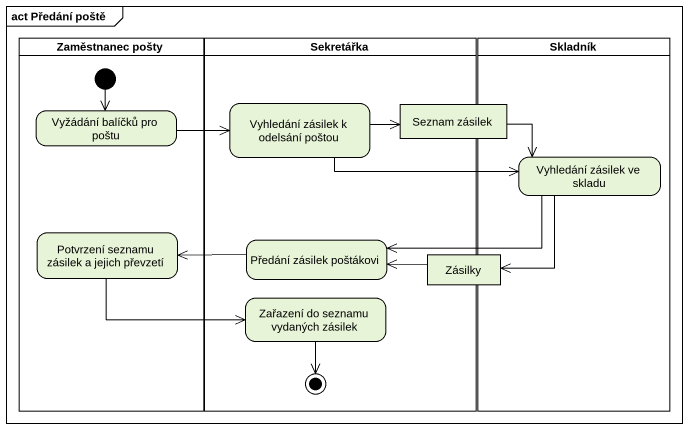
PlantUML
@startuml
mainframe act Předání poště
hide empty description
state "Zaměstnanec pošty" as Zaměstnanec_pošty <<partition>> {
  state "Vyžádání balíčků pro poštu" as Vyžádání_balíčků_pro_poštu
  state "Potvrzení seznamu zásilek a jejich převzetí" as Potvrzení_seznamu_zásilek_a
  [*] --> Vyžádání_balíčků_pro_poštu
}
state Sekretářka <<partition>> {
  state "Vyhledání zásilek k odelsání poštou" as Vyhledání_zásilek_k
  state "Předání zásilek poštákovi" as Předání_zásilek_poštákovi
  state "Zařazení do seznamu vydaných zásilek" as Zařazení_do_seznamu
  Zařazení_do_seznamu --> [*]
}
state Skladník <<partition>> {
  state "Vyhledání zásilek ve skladu" as Vyhledání_zásilek_ve_skladu
}
state "Seznam zásilek" as Seznam_zásilek <<object>>
state Zásilky <<object>>
Vyžádání_balíčků_pro_poštu -right-> Vyhledání_zásilek_k
Vyhledání_zásilek_k -right-> Seznam_zásilek
Vyhledání_zásilek_k -right-> Vyhledání_zásilek_ve_skladu
Seznam_zásilek -right-> Vyhledání_zásilek_ve_skladu
Vyhledání_zásilek_ve_skladu -left-> Předání_zásilek_poštákovi
Vyhledání_zásilek_ve_skladu --> Zásilky
Potvrzení_seznamu_zásilek_a -right-> Zařazení_do_seznamu
Předání_zásilek_poštákovi -left-> Potvrzení_seznamu_zásilek_a
Zásilky -left-> Předání_zásilek_poštákovi
@enduml
